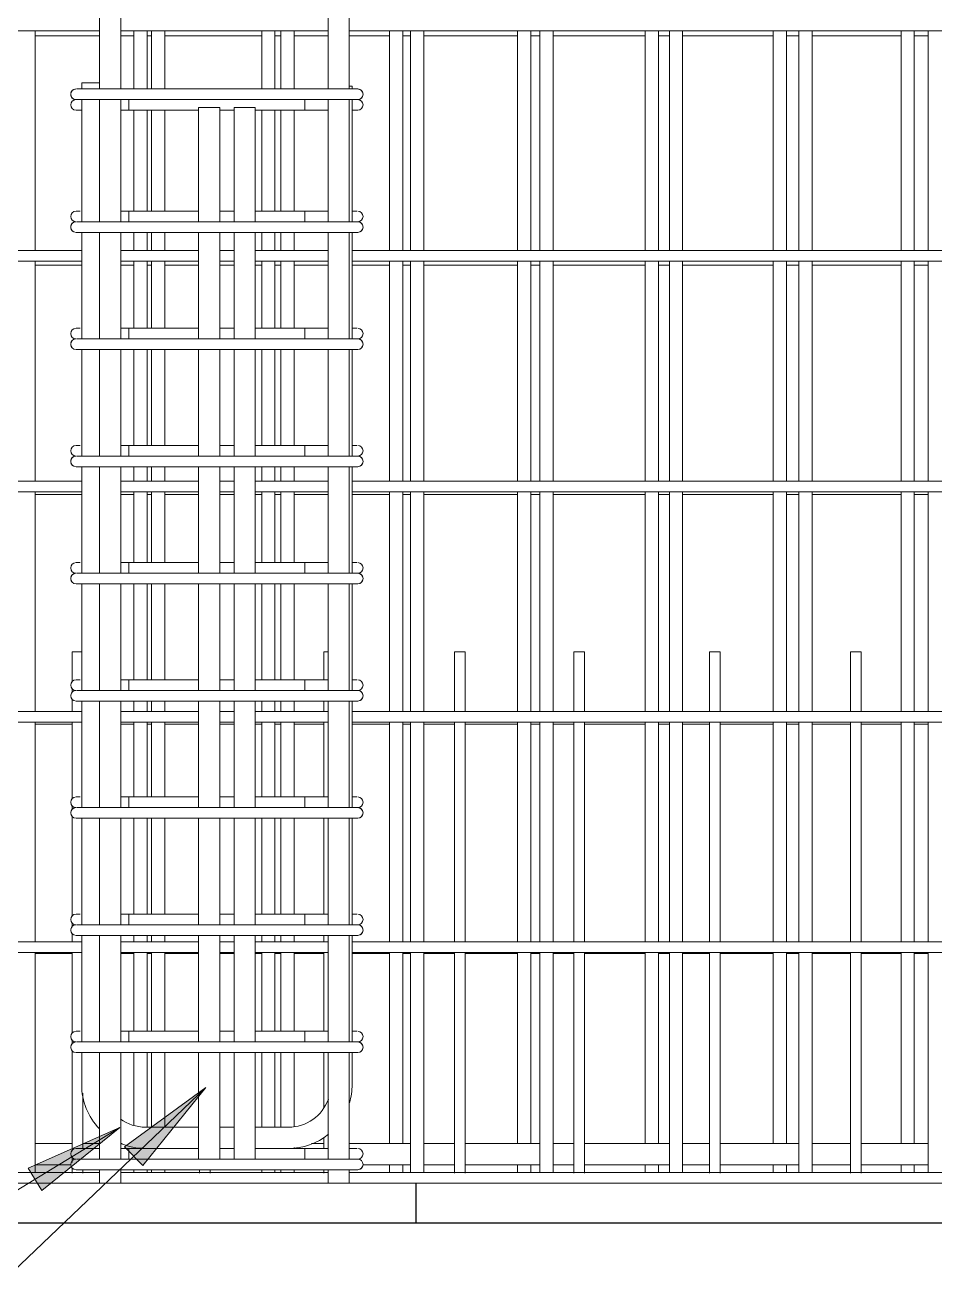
# Model space of a CAD drawing. Header units: millimetres. Extents: x 6744 to 22888, y -3063 to 10037.
# Drawn here: x 10720 to 11406, y -1437 to -493 of the extents above; entities that cross this region are included whole.
import ezdxf

# ---------------------------------------------------------------- set-up
doc = ezdxf.new("R2010")
doc.units = ezdxf.units.MM
for name, color, linetype, lineweight in [('A-WALL', 113, 'Continuous', 25), ('S-RBAR', 171, 'Continuous', 18), ('S-RBAR-IDEN', 171, 'Continuous', 9)]:
    doc.layers.add(name, color=color, linetype=linetype, lineweight=lineweight)

msp = doc.modelspace()

# ---------------------------------------------------------------- hatches: boundary and pattern name
at = {"layer": 'S-RBAR-IDEN'}
for points in [[(10856.22671, -1292.99821), (10795.15361, -1337.63644), (10808.78785, -1351.92231)], [(10791.61953, -1323.18243), (10722.45132, -1353.81335), (10732.73604, -1370.67168)]]:
    msp.add_hatch(color=256, dxfattribs=at).paths.add_polyline_path(points)

# ---------------------------------------------------------------- linework, layer by layer
at = {"layer": 'A-WALL'}
for p, q in [((11014.78521, -1395), (11014.78521, -1365)), ((10062.56745, -1395), (12318.56745, -1395))]:
    msp.add_line(p, q, dxfattribs=at)
at = {"layer": 'S-RBAR'}
for p, q in [((10776.22635, -541), (10776.22635, -402)), ((10792.22635, -541), (10792.22635, -402)), ((10948.44207, -541), (10948.44207, -402)), ((10964.44207, -541), (10964.44207, -402)), ((10132.56745, -497.21087), (10776.22635, -497.21087)), ((10727.84018, -662.7687), (10727.84018, -497.21087)), ((10792.22635, -497.21087), (10948.44207, -497.21087)), ((10802.10097, -541), (10802.10097, -497.21087)), ((10812.10097, -541), (10812.10097, -497.21087)), ((10815.38564, -541), (10815.38564, -497.21087)), ((10825.38564, -541), (10825.38564, -497.21087)), ((10898.43713, -541), (10898.43713, -497.21087)), ((10908.43713, -541), (10908.43713, -497.21087)), ((10912.93109, -541), (10912.93109, -497.21087)), ((10922.93109, -541), (10922.93109, -497.21087)), ((10964.44207, -497.21087), (12288.56745, -497.21087)), ((10994.77329, -662.7687), (10994.77329, -497.21087)), ((11004.77329, -662.7687), (11004.77329, -497.21087)), ((11010.47655, -662.7687), (11010.47655, -497.21087)), ((11020.47655, -662.7687), (11020.47655, -497.21087)), ((11091.10945, -662.7687), (11091.10945, -497.21087)), ((11101.10945, -662.7687), (11101.10945, -497.21087)), ((11108.022, -662.7687), (11108.022, -497.21087)), ((11118.022, -662.7687), (11118.022, -497.21087)), ((11187.44562, -662.7687), (11187.44562, -497.21087)), ((11197.44562, -662.7687), (11197.44562, -497.21087)), ((11205.56745, -662.7687), (11205.56745, -497.21087)), ((11215.56745, -662.7687), (11215.56745, -497.21087)), ((11283.78178, -662.7687), (11283.78178, -497.21087)), ((11293.78178, -662.7687), (11293.78178, -497.21087)), ((11303.11291, -662.7687), (11303.11291, -497.21087)), ((11313.11291, -662.7687), (11313.11291, -497.21087)), ((11380.11794, -662.7687), (11380.11794, -497.21087)), ((11390.11794, -662.7687), (11390.11794, -497.21087)), ((11400.65836, -662.7687), (11400.65836, -497.21087)), ((10727.84018, -500.86538), (10776.22635, -500.86538)), ((10792.22635, -500.86538), (10802.10097, -500.86538)), ((10812.10097, -500.86538), (10815.38564, -500.86538)), ((10825.38564, -500.86538), (10898.43713, -500.86538)), ((10908.43713, -500.86538), (10912.93109, -500.86538)), ((10922.93109, -500.86538), (10948.44207, -500.86538)), ((10964.44207, -500.86538), (10994.77329, -500.86538)), ((11004.77329, -500.86538), (11010.47655, -500.86538)), ((11020.47655, -500.86538), (11091.10945, -500.86538)), ((11101.10945, -500.86538), (11108.022, -500.86538)), ((11118.022, -500.86538), (11187.44562, -500.86538)), ((11197.44562, -500.86538), (11205.56745, -500.86538)), ((11215.56745, -500.86538), (11283.78178, -500.86538)), ((11293.78178, -500.86538), (11303.11291, -500.86538)), ((11313.11291, -500.86538), (11380.11794, -500.86538)), ((11390.11794, -500.86538), (11400.65836, -500.86538)), ((10762.80123, -536.43359), (10762.80123, -541)), ((10762.80123, -536.43359), (10776.22635, -536.43359)), ((10758.5695, -541), (10758.65293, -541)), ((10759.25098, -541), (10764.42736, -541)), ((10764.42736, -541), (10778.5695, -541)), ((10950.78521, -541), (10778.5695, -541)), ((10950.78521, -541), (10970.78521, -541)), ((10966.58756, -538.93359), (10964.44207, -538.93359)), ((10966.58756, -541), (10966.58756, -538.93359)), ((10758.5695, -549), (10763.30089, -549)), ((10762.80123, -549), (10762.80123, -641)), ((10763.19598, -549), (10765.77673, -549)), ((10765.6517, -549), (10778.5695, -549)), ((10776.22635, -641), (10776.22635, -549)), ((10950.78521, -549), (10778.5695, -549)), ((10792.22635, -641), (10792.22635, -549)), ((10798.36849, -549), (10798.36849, -557)), ((10850.91593, -554.9446), (10850.91593, -641)), ((10850.91593, -554.9446), (10866.91593, -554.9446)), ((10866.91593, -554.9446), (10866.91593, -641)), ((10877.60279, -554.9446), (10877.60279, -641)), ((10877.60279, -554.9446), (10893.60279, -554.9446)), ((10893.60279, -554.9446), (10893.60279, -641)), ((10930.98622, -549), (10930.98622, -557)), ((10948.44207, -641), (10948.44207, -549)), ((10950.78521, -549), (10970.78521, -549)), ((10964.44207, -641), (10964.44207, -549)), ((10966.58756, -641), (10966.58756, -549)), ((10758.5695, -557), (10762.50498, -557)), ((10798.36849, -557), (10792.22635, -557)), ((10798.36849, -557), (10850.91593, -557)), ((10802.10097, -633), (10802.10097, -557)), ((10812.10097, -633), (10812.10097, -557)), ((10815.38564, -633), (10815.38564, -557)), ((10825.38564, -633), (10825.38564, -557)), ((10866.91593, -557), (10877.60279, -557)), ((10893.60279, -557), (10930.98622, -557)), ((10898.43713, -633), (10898.43713, -557)), ((10908.43713, -633), (10908.43713, -557)), ((10912.93109, -633), (10912.93109, -557)), ((10922.93109, -633), (10922.93109, -557)), ((10948.44207, -557), (10930.98622, -557)), ((10966.88642, -557), (10970.78521, -557)), ((10758.5695, -633), (10761.70318, -633)), ((10758.5695, -641), (10758.65293, -641)), ((10759.25098, -641), (10764.42736, -641)), ((10764.42736, -641), (10778.5695, -641)), ((10950.78521, -641), (10778.5695, -641)), ((10798.36849, -633), (10792.22635, -633)), ((10798.36849, -633), (10798.36849, -641)), ((10798.36849, -633), (10850.91593, -633)), ((10866.91593, -633), (10877.60279, -633)), ((10893.60279, -633), (10930.98622, -633)), ((10948.44207, -633), (10930.98622, -633)), ((10930.98622, -633), (10930.98622, -641)), ((10950.78521, -641), (10970.78521, -641)), ((10967.09218, -633), (10970.10373, -633)), ((10758.5695, -649), (10763.30089, -649)), ((10762.80123, -649), (10762.80123, -729.25)), ((10763.19598, -649), (10765.77673, -649)), ((10765.6517, -649), (10778.5695, -649)), ((10776.22635, -729.25), (10776.22635, -649)), ((10950.78521, -649), (10778.5695, -649)), ((10792.22635, -729.25), (10792.22635, -649)), ((10802.10097, -662.7687), (10802.10097, -649)), ((10812.10097, -662.7687), (10812.10097, -649)), ((10815.38564, -662.7687), (10815.38564, -649)), ((10825.38564, -662.7687), (10825.38564, -649)), ((10850.91593, -649), (10850.91593, -729.25)), ((10866.91593, -649), (10866.91593, -729.25)), ((10877.60279, -649), (10877.60279, -729.25)), ((10893.60279, -649), (10893.60279, -729.25)), ((10898.43713, -662.7687), (10898.43713, -649)), ((10908.43713, -662.7687), (10908.43713, -649)), ((10912.93109, -662.7687), (10912.93109, -649)), ((10922.93109, -662.7687), (10922.93109, -649)), ((10948.44207, -729.25), (10948.44207, -649)), ((10950.78521, -649), (10970.78521, -649)), ((10964.44207, -729.25), (10964.44207, -649)), ((10966.58756, -729.25), (10966.58756, -649)), ((10132.56745, -662.7687), (10762.80123, -662.7687)), ((10792.22635, -662.7687), (10850.91593, -662.7687)), ((10866.91593, -662.7687), (10877.60279, -662.7687)), ((10893.60279, -662.7687), (10948.44207, -662.7687)), ((10966.58756, -662.7687), (12288.56745, -662.7687)), ((10132.56745, -670.7687), (10762.80123, -670.7687)), ((10727.84018, -836.32652), (10727.84018, -670.7687)), ((10727.84018, -673.69231), (10762.80123, -673.69231)), ((10792.22635, -670.7687), (10850.91593, -670.7687)), ((10792.22635, -673.69231), (10802.10097, -673.69231)), ((10802.10097, -721.13632), (10802.10097, -670.7687)), ((10812.10097, -721.13632), (10812.10097, -670.7687)), ((10812.10097, -673.69231), (10815.07791, -673.69231)), ((10815.38564, -721.13632), (10815.38564, -670.7687)), ((10825.38564, -721.13632), (10825.38564, -670.7687)), ((10825.38564, -673.69231), (10850.91593, -673.69231)), ((10866.91593, -670.7687), (10877.60279, -670.7687)), ((10866.91593, -673.69231), (10877.60279, -673.69231)), ((10893.60279, -670.7687), (10948.44207, -670.7687)), ((10893.60279, -673.69231), (10898.43713, -673.69231)), ((10898.43713, -721.13632), (10898.43713, -670.7687)), ((10908.43713, -721.13632), (10908.43713, -670.7687)), ((10908.43713, -673.69231), (10912.93109, -673.69231)), ((10912.93109, -721.13632), (10912.93109, -670.7687)), ((10922.93109, -721.13632), (10922.93109, -670.7687)), ((10922.93109, -673.69231), (10948.44207, -673.69231)), ((10966.58756, -670.7687), (12288.56745, -670.7687)), ((10966.58756, -673.69231), (10994.77329, -673.69231)), ((10994.77329, -836.32652), (10994.77329, -670.7687)), ((11004.77329, -836.32652), (11004.77329, -670.7687)), ((11004.77329, -673.69231), (11010.47655, -673.69231)), ((11010.47655, -836.32652), (11010.47655, -670.7687)), ((11020.47655, -836.32652), (11020.47655, -670.7687)), ((11020.47655, -673.69231), (11091.10945, -673.69231)), ((11091.10945, -836.32652), (11091.10945, -670.7687)), ((11101.10945, -836.32652), (11101.10945, -670.7687)), ((11101.10945, -673.69231), (11108.022, -673.69231)), ((11108.022, -836.32652), (11108.022, -670.7687)), ((11118.022, -836.32652), (11118.022, -670.7687)), ((11118.022, -673.69231), (11187.44562, -673.69231)), ((11187.44562, -836.32652), (11187.44562, -670.7687)), ((11197.44562, -836.32652), (11197.44562, -670.7687)), ((11197.44562, -673.69231), (11205.56745, -673.69231)), ((11205.56745, -836.32652), (11205.56745, -670.7687)), ((11215.56745, -836.32652), (11215.56745, -670.7687)), ((11215.56745, -673.69231), (11283.78178, -673.69231)), ((11283.78178, -836.32652), (11283.78178, -670.7687)), ((11293.78178, -836.32652), (11293.78178, -670.7687)), ((11293.78178, -673.69231), (11303.11291, -673.69231)), ((11303.11291, -836.32652), (11303.11291, -670.7687)), ((11313.11291, -836.32652), (11313.11291, -670.7687)), ((11313.11291, -673.69231), (11380.11794, -673.69231)), ((11380.11794, -836.32652), (11380.11794, -670.7687)), ((11390.11794, -836.32652), (11390.11794, -670.7687)), ((11390.11794, -673.69231), (11400.65836, -673.69231)), ((11400.65836, -836.32652), (11400.65836, -670.7687)), ((10758.5695, -721.25), (10761.70318, -721.25)), ((10798.36849, -721.25), (10792.22635, -721.25)), ((10798.36849, -721.25), (10798.36849, -729.25)), ((10798.36849, -721.25), (10850.91593, -721.25)), ((10866.91593, -721.25), (10877.60279, -721.25)), ((10893.60279, -721.25), (10930.98622, -721.25)), ((10948.44207, -721.25), (10930.98622, -721.25)), ((10930.98622, -721.25), (10930.98622, -729.25)), ((10967.09218, -721.25), (10970.10373, -721.25)), ((10758.5695, -729.25), (10758.65293, -729.25)), ((10759.25098, -729.25), (10764.42736, -729.25)), ((10764.42736, -729.25), (10778.5695, -729.25)), ((10950.78521, -729.25), (10778.5695, -729.25)), ((10950.78521, -729.25), (10970.78521, -729.25)), ((10758.5695, -737.25), (10763.30089, -737.25)), ((10762.80123, -737.25), (10762.80123, -817.5)), ((10763.19598, -737.25), (10765.77673, -737.25)), ((10765.6517, -737.25), (10778.5695, -737.25)), ((10776.22635, -817.5), (10776.22635, -737.25)), ((10950.78521, -737.25), (10778.5695, -737.25)), ((10792.22635, -817.5), (10792.22635, -737.25)), ((10802.10097, -809.5), (10802.10097, -737.25)), ((10812.10097, -809.5), (10812.10097, -737.25)), ((10815.38564, -809.5), (10815.38564, -737.25)), ((10825.38564, -809.5), (10825.38564, -737.25)), ((10850.91593, -737.25), (10850.91593, -817.5)), ((10866.91593, -737.25), (10866.91593, -817.5)), ((10877.60279, -737.25), (10877.60279, -817.5)), ((10893.60279, -737.25), (10893.60279, -817.5)), ((10898.43713, -809.5), (10898.43713, -737.25)), ((10908.43713, -809.5), (10908.43713, -737.25)), ((10912.93109, -809.5), (10912.93109, -737.25)), ((10922.93109, -809.5), (10922.93109, -737.25)), ((10948.44207, -817.5), (10948.44207, -737.25)), ((10950.78521, -737.25), (10970.78521, -737.25)), ((10964.44207, -817.5), (10964.44207, -737.25)), ((10966.58756, -817.5), (10966.58756, -737.25)), ((10758.5695, -809.5), (10761.70318, -809.5)), ((10798.36849, -809.5), (10792.22635, -809.5)), ((10798.36849, -809.5), (10798.36849, -817.5)), ((10798.36849, -809.5), (10850.91593, -809.5)), ((10866.91593, -809.5), (10877.60279, -809.5)), ((10893.60279, -809.5), (10930.98622, -809.5)), ((10948.44207, -809.5), (10930.98622, -809.5)), ((10930.98622, -809.5), (10930.98622, -817.5)), ((10967.09218, -809.5), (10970.10373, -809.5)), ((10758.5695, -817.5), (10758.65293, -817.5)), ((10759.25098, -817.5), (10764.42736, -817.5)), ((10764.42736, -817.5), (10778.5695, -817.5)), ((10950.78521, -817.5), (10778.5695, -817.5)), ((10950.78521, -817.5), (10970.78521, -817.5)), ((10758.5695, -825.5), (10763.30089, -825.5)), ((10762.80123, -825.5), (10762.80123, -905.75)), ((10763.19598, -825.5), (10765.77673, -825.5)), ((10765.6517, -825.5), (10778.5695, -825.5)), ((10776.22635, -905.75), (10776.22635, -825.5)), ((10950.78521, -825.5), (10778.5695, -825.5)), ((10792.22635, -905.75), (10792.22635, -825.5)), ((10802.10097, -836.32652), (10802.10097, -825.5)), ((10812.10097, -836.32652), (10812.10097, -825.5)), ((10815.38564, -836.32652), (10815.38564, -825.5)), ((10825.38564, -836.32652), (10825.38564, -825.5)), ((10850.91593, -825.5), (10850.91593, -905.75)), ((10866.91593, -825.5), (10866.91593, -905.75)), ((10877.60279, -825.5), (10877.60279, -905.75)), ((10893.60279, -825.5), (10893.60279, -905.75)), ((10898.43713, -836.32652), (10898.43713, -825.5)), ((10908.43713, -836.32652), (10908.43713, -825.5)), ((10912.93109, -836.32652), (10912.93109, -825.5)), ((10922.93109, -836.32652), (10922.93109, -825.5)), ((10948.44207, -905.75), (10948.44207, -825.5)), ((10950.78521, -825.5), (10970.78521, -825.5)), ((10964.44207, -905.75), (10964.44207, -825.5)), ((10966.58756, -905.75), (10966.58756, -825.5)), ((10132.56745, -836.32652), (10762.80123, -836.32652)), ((10792.22635, -836.32652), (10850.91593, -836.32652)), ((10866.91593, -836.32652), (10877.60279, -836.32652)), ((10893.60279, -836.32652), (10948.44207, -836.32652)), ((10966.58756, -836.32652), (12288.56745, -836.32652)), ((10132.56745, -844.32652), (10762.80123, -844.32652)), ((10727.84018, -1009.88435), (10727.84018, -844.32652)), ((10727.84018, -846.51923), (10762.80123, -846.51923)), ((10792.22635, -844.32652), (10850.91593, -844.32652)), ((10792.22635, -846.51923), (10802.10097, -846.51923)), ((10802.10097, -897.75), (10802.10097, -844.32652)), ((10812.10097, -897.75), (10812.10097, -844.32652)), ((10812.10097, -846.51923), (10815.07791, -846.51923)), ((10815.38564, -897.75), (10815.38564, -844.32652)), ((10825.38564, -897.75), (10825.38564, -844.32652)), ((10825.38564, -846.51923), (10850.91593, -846.51923)), ((10866.91593, -844.32652), (10877.60279, -844.32652)), ((10866.91593, -846.51923), (10877.60279, -846.51923)), ((10893.60279, -844.32652), (10948.44207, -844.32652)), ((10893.60279, -846.51923), (10898.43713, -846.51923)), ((10898.43713, -897.75), (10898.43713, -844.32652)), ((10908.43713, -897.75), (10908.43713, -844.32652)), ((10908.43713, -846.51923), (10912.93109, -846.51923)), ((10912.93109, -897.75), (10912.93109, -844.32652)), ((10922.93109, -897.75), (10922.93109, -844.32652)), ((10922.93109, -846.51923), (10948.44207, -846.51923)), ((10966.58756, -844.32652), (12288.56745, -844.32652)), ((10966.58756, -846.51923), (10994.77329, -846.51923)), ((10994.77329, -1009.88435), (10994.77329, -844.32652)), ((11004.77329, -1009.88435), (11004.77329, -844.32652)), ((11004.77329, -846.51923), (11010.47655, -846.51923)), ((11010.47655, -1009.88435), (11010.47655, -844.32652)), ((11020.47655, -1009.88435), (11020.47655, -844.32652)), ((11020.47655, -846.51923), (11091.10945, -846.51923)), ((11091.10945, -1009.88435), (11091.10945, -844.32652)), ((11101.10945, -1009.88435), (11101.10945, -844.32652)), ((11101.10945, -846.51923), (11108.022, -846.51923)), ((11108.022, -1009.88435), (11108.022, -844.32652)), ((11118.022, -1009.88435), (11118.022, -844.32652)), ((11118.022, -846.51923), (11187.44562, -846.51923)), ((11187.44562, -1009.88435), (11187.44562, -844.32652)), ((11197.44562, -1009.88435), (11197.44562, -844.32652)), ((11197.44562, -846.51923), (11205.56745, -846.51923)), ((11205.56745, -1009.88435), (11205.56745, -844.32652)), ((11215.56745, -1009.88435), (11215.56745, -844.32652)), ((11215.56745, -846.51923), (11283.78178, -846.51923)), ((11283.78178, -1009.88435), (11283.78178, -844.32652)), ((11293.78178, -1009.88435), (11293.78178, -844.32652)), ((11293.78178, -846.51923), (11303.11291, -846.51923)), ((11303.11291, -1009.88435), (11303.11291, -844.32652)), ((11313.11291, -1009.88435), (11313.11291, -844.32652)), ((11313.11291, -846.51923), (11380.11794, -846.51923)), ((11380.11794, -1009.88435), (11380.11794, -844.32652)), ((11390.11794, -1009.88435), (11390.11794, -844.32652)), ((11390.11794, -846.51923), (11400.65836, -846.51923)), ((11400.65836, -1009.88435), (11400.65836, -844.32652)), ((10758.5695, -897.75), (10761.70318, -897.75)), ((10758.5695, -905.75), (10758.65293, -905.75)), ((10759.25098, -905.75), (10764.42736, -905.75)), ((10764.42736, -905.75), (10778.5695, -905.75)), ((10950.78521, -905.75), (10778.5695, -905.75)), ((10798.36849, -897.75), (10792.22635, -897.75)), ((10798.36849, -897.75), (10798.36849, -905.75)), ((10798.36849, -897.75), (10850.91593, -897.75)), ((10866.91593, -897.75), (10877.60279, -897.75)), ((10893.60279, -897.75), (10930.98622, -897.75)), ((10948.44207, -897.75), (10930.98622, -897.75)), ((10930.98622, -897.75), (10930.98622, -905.75)), ((10950.78521, -905.75), (10970.78521, -905.75)), ((10967.09218, -897.75), (10970.10373, -897.75)), ((10758.5695, -913.75), (10763.30089, -913.75)), ((10762.80123, -913.75), (10762.80123, -994)), ((10763.19598, -913.75), (10765.77673, -913.75)), ((10765.6517, -913.75), (10778.5695, -913.75)), ((10776.22635, -994), (10776.22635, -913.75)), ((10950.78521, -913.75), (10778.5695, -913.75)), ((10792.22635, -994), (10792.22635, -913.75)), ((10802.10097, -986), (10802.10097, -913.75)), ((10812.10097, -986), (10812.10097, -913.75)), ((10815.38564, -986), (10815.38564, -913.75)), ((10825.38564, -986), (10825.38564, -913.75)), ((10850.91593, -913.75), (10850.91593, -994)), ((10866.91593, -913.75), (10866.91593, -994)), ((10877.60279, -913.75), (10877.60279, -994)), ((10893.60279, -913.75), (10893.60279, -994)), ((10898.43713, -986), (10898.43713, -913.75)), ((10908.43713, -986), (10908.43713, -913.75)), ((10912.93109, -986), (10912.93109, -913.75)), ((10922.93109, -986), (10922.93109, -913.75)), ((10948.44207, -994), (10948.44207, -913.75)), ((10950.78521, -913.75), (10970.78521, -913.75)), ((10964.44207, -994), (10964.44207, -913.75)), ((10966.58756, -994), (10966.58756, -913.75)), ((10762.80123, -965), (10755.64825, -965)), ((10755.64825, -987.73649), (10755.64825, -965)), ((10948.44207, -965), (10945.2498, -965)), ((10945.2498, -986), (10945.2498, -965)), ((11051.80057, -965), (11043.80057, -965)), ((11043.80057, -1009.88435), (11043.80057, -965)), ((11051.80057, -1009.88435), (11051.80057, -965)), ((11141.60134, -965), (11133.60134, -965)), ((11133.60134, -1009.88435), (11133.60134, -965)), ((11141.60134, -1009.88435), (11141.60134, -965)), ((11243.90212, -965), (11235.90212, -965)), ((11235.90212, -1009.88435), (11235.90212, -965)), ((11243.90212, -1009.88435), (11243.90212, -965)), ((11349.95289, -965), (11341.95289, -965)), ((11341.95289, -1009.88435), (11341.95289, -965)), ((11349.95289, -1009.88435), (11349.95289, -965)), ((10758.5695, -986), (10761.70318, -986)), ((10798.36849, -986), (10792.22635, -986)), ((10798.36849, -986), (10798.36849, -994)), ((10798.36849, -986), (10850.91593, -986)), ((10866.91593, -986), (10877.60279, -986)), ((10893.60279, -986), (10930.98622, -986)), ((10948.44207, -986), (10930.98622, -986)), ((10930.98622, -986), (10930.98622, -994)), ((10967.09218, -986), (10970.10373, -986)), ((10755.64825, -995.73649), (10755.64825, -992.26351)), ((10758.5695, -994), (10758.65293, -994)), ((10759.25098, -994), (10764.42736, -994)), ((10764.42736, -994), (10778.5695, -994)), ((10950.78521, -994), (10778.5695, -994)), ((10950.78521, -994), (10970.78521, -994)), ((10755.64825, -1009.88435), (10755.64825, -1000.26351)), ((10758.5695, -1002), (10763.30089, -1002)), ((10762.80123, -1002), (10762.80123, -1082.25)), ((10763.19598, -1002), (10765.77673, -1002)), ((10765.6517, -1002), (10778.5695, -1002)), ((10776.22635, -1082.25), (10776.22635, -1002)), ((10950.78521, -1002), (10778.5695, -1002)), ((10792.22635, -1082.25), (10792.22635, -1002)), ((10802.10097, -1009.88435), (10802.10097, -1002)), ((10812.10097, -1009.88435), (10812.10097, -1002)), ((10815.38564, -1009.88435), (10815.38564, -1002)), ((10825.38564, -1009.88435), (10825.38564, -1002)), ((10850.91593, -1002), (10850.91593, -1082.25)), ((10866.91593, -1002), (10866.91593, -1082.25)), ((10877.60279, -1002), (10877.60279, -1082.25)), ((10893.60279, -1002), (10893.60279, -1082.25)), ((10898.43713, -1009.88435), (10898.43713, -1002)), ((10908.43713, -1009.88435), (10908.43713, -1002)), ((10912.93109, -1009.88435), (10912.93109, -1002)), ((10922.93109, -1009.88435), (10922.93109, -1002)), ((10945.2498, -1009.88435), (10945.2498, -1002)), ((10948.44207, -1082.25), (10948.44207, -1002)), ((10950.78521, -1002), (10970.78521, -1002)), ((10964.44207, -1082.25), (10964.44207, -1002)), ((10966.58756, -1082.25), (10966.58756, -1002)), ((10132.56745, -1009.88435), (10762.80123, -1009.88435)), ((10132.56745, -1017.88435), (10762.80123, -1017.88435)), ((10727.84018, -1183.44217), (10727.84018, -1017.88435)), ((10755.64825, -1075.98649), (10755.64825, -1017.88435)), ((10792.22635, -1009.88435), (10850.91593, -1009.88435)), ((10792.22635, -1017.88435), (10850.91593, -1017.88435)), ((10802.10097, -1074.25), (10802.10097, -1017.88435)), ((10812.10097, -1074.25), (10812.10097, -1017.88435)), ((10815.38564, -1074.25), (10815.38564, -1017.88435)), ((10825.38564, -1074.25), (10825.38564, -1017.88435)), ((10866.91593, -1009.88435), (10877.60279, -1009.88435)), ((10866.91593, -1017.88435), (10877.60279, -1017.88435)), ((10893.60279, -1009.88435), (10948.44207, -1009.88435)), ((10893.60279, -1017.88435), (10948.44207, -1017.88435)), ((10898.43713, -1074.25), (10898.43713, -1017.88435)), ((10908.43713, -1074.25), (10908.43713, -1017.88435)), ((10912.93109, -1074.25), (10912.93109, -1017.88435)), ((10922.93109, -1074.25), (10922.93109, -1017.88435)), ((10945.2498, -1074.25), (10945.2498, -1017.88435)), ((10966.58756, -1009.88435), (12288.56745, -1009.88435)), ((10966.58756, -1017.88435), (12288.56745, -1017.88435)), ((10994.77329, -1183.44217), (10994.77329, -1017.88435)), ((11004.77329, -1183.44217), (11004.77329, -1017.88435)), ((11010.47655, -1183.44217), (11010.47655, -1017.88435)), ((11020.47655, -1183.44217), (11020.47655, -1017.88435)), ((11043.80057, -1183.44217), (11043.80057, -1017.88435)), ((11051.80057, -1183.44217), (11051.80057, -1017.88435)), ((11091.10945, -1183.44217), (11091.10945, -1017.88435)), ((11101.10945, -1183.44217), (11101.10945, -1017.88435)), ((11108.022, -1183.44217), (11108.022, -1017.88435)), ((11118.022, -1183.44217), (11118.022, -1017.88435)), ((11133.60134, -1183.44217), (11133.60134, -1017.88435)), ((11141.60134, -1183.44217), (11141.60134, -1017.88435)), ((11187.44562, -1183.44217), (11187.44562, -1017.88435)), ((11197.44562, -1183.44217), (11197.44562, -1017.88435)), ((11205.56745, -1183.44217), (11205.56745, -1017.88435)), ((11215.56745, -1183.44217), (11215.56745, -1017.88435)), ((11235.90212, -1183.44217), (11235.90212, -1017.88435)), ((11243.90212, -1183.44217), (11243.90212, -1017.88435)), ((11283.78178, -1183.44217), (11283.78178, -1017.88435)), ((11293.78178, -1183.44217), (11293.78178, -1017.88435)), ((11303.11291, -1183.44217), (11303.11291, -1017.88435)), ((11313.11291, -1183.44217), (11313.11291, -1017.88435)), ((11341.95289, -1183.44217), (11341.95289, -1017.88435)), ((11349.95289, -1183.44217), (11349.95289, -1017.88435)), ((11380.11794, -1183.44217), (11380.11794, -1017.88435)), ((11390.11794, -1183.44217), (11390.11794, -1017.88435)), ((11400.65836, -1183.44217), (11400.65836, -1017.88435)), ((10727.84018, -1019.34615), (10755.64825, -1019.34615)), ((10792.22635, -1019.34615), (10802.10097, -1019.34615)), ((10812.10097, -1019.34615), (10815.07791, -1019.34615)), ((10825.38564, -1019.34615), (10850.91593, -1019.34615)), ((10866.91593, -1019.34615), (10877.60279, -1019.34615)), ((10893.60279, -1019.34615), (10898.43713, -1019.34615)), ((10908.43713, -1019.34615), (10912.93109, -1019.34615)), ((10922.93109, -1019.34615), (10945.2498, -1019.34615)), ((10966.58756, -1019.34615), (10994.77329, -1019.34615)), ((11004.77329, -1019.34615), (11010.47655, -1019.34615)), ((11020.47655, -1019.34615), (11043.80057, -1019.34615)), ((11051.80057, -1019.34615), (11091.10945, -1019.34615)), ((11101.10945, -1019.34615), (11108.022, -1019.34615)), ((11118.022, -1019.34615), (11133.60134, -1019.34615)), ((11141.60134, -1019.34615), (11187.44562, -1019.34615)), ((11197.44562, -1019.34615), (11205.56745, -1019.34615)), ((11215.56745, -1019.34615), (11235.90212, -1019.34615)), ((11243.90212, -1019.34615), (11283.78178, -1019.34615)), ((11293.78178, -1019.34615), (11303.11291, -1019.34615)), ((11313.11291, -1019.34615), (11341.95289, -1019.34615)), ((11349.95289, -1019.34615), (11380.11794, -1019.34615)), ((11390.11794, -1019.34615), (11400.65836, -1019.34615)), ((10758.5695, -1074.25), (10761.70318, -1074.25)), ((10798.36849, -1074.25), (10792.22635, -1074.25)), ((10798.36849, -1074.25), (10798.36849, -1082.25)), ((10798.36849, -1074.25), (10850.91593, -1074.25)), ((10866.91593, -1074.25), (10877.60279, -1074.25)), ((10893.60279, -1074.25), (10930.98622, -1074.25)), ((10948.44207, -1074.25), (10930.98622, -1074.25)), ((10930.98622, -1074.25), (10930.98622, -1082.25)), ((10967.09218, -1074.25), (10970.10373, -1074.25)), ((10755.64825, -1083.98649), (10755.64825, -1080.51351)), ((10758.5695, -1082.25), (10758.65293, -1082.25)), ((10759.25098, -1082.25), (10764.42736, -1082.25)), ((10764.42736, -1082.25), (10778.5695, -1082.25)), ((10950.78521, -1082.25), (10778.5695, -1082.25)), ((10950.78521, -1082.25), (10970.78521, -1082.25)), ((10755.64825, -1164.23649), (10755.64825, -1088.51351)), ((10758.5695, -1090.25), (10763.30089, -1090.25)), ((10762.80123, -1090.25), (10762.80123, -1170.5)), ((10763.19598, -1090.25), (10765.77673, -1090.25)), ((10765.6517, -1090.25), (10778.5695, -1090.25)), ((10776.22635, -1170.5), (10776.22635, -1090.25)), ((10950.78521, -1090.25), (10778.5695, -1090.25)), ((10792.22635, -1170.5), (10792.22635, -1090.25)), ((10802.10097, -1162.5), (10802.10097, -1090.25)), ((10812.10097, -1162.5), (10812.10097, -1090.25)), ((10815.38564, -1162.5), (10815.38564, -1090.25)), ((10825.38564, -1162.5), (10825.38564, -1090.25)), ((10850.91593, -1090.25), (10850.91593, -1170.5)), ((10866.91593, -1090.25), (10866.91593, -1170.5)), ((10877.60279, -1090.25), (10877.60279, -1170.5)), ((10893.60279, -1090.25), (10893.60279, -1170.5)), ((10898.43713, -1162.5), (10898.43713, -1090.25)), ((10908.43713, -1162.5), (10908.43713, -1090.25)), ((10912.93109, -1162.5), (10912.93109, -1090.25)), ((10922.93109, -1162.5), (10922.93109, -1090.25)), ((10945.2498, -1162.5), (10945.2498, -1090.25)), ((10948.44207, -1170.5), (10948.44207, -1090.25)), ((10950.78521, -1090.25), (10970.78521, -1090.25)), ((10964.44207, -1170.5), (10964.44207, -1090.25)), ((10966.58756, -1170.5), (10966.58756, -1090.25)), ((10755.64825, -1172.23649), (10755.64825, -1168.76351)), ((10758.5695, -1162.5), (10761.70318, -1162.5)), ((10798.36849, -1162.5), (10792.22635, -1162.5)), ((10798.36849, -1162.5), (10798.36849, -1170.5)), ((10798.36849, -1162.5), (10850.91593, -1162.5)), ((10866.91593, -1162.5), (10877.60279, -1162.5)), ((10893.60279, -1162.5), (10930.98622, -1162.5)), ((10948.44207, -1162.5), (10930.98622, -1162.5)), ((10930.98622, -1162.5), (10930.98622, -1170.5)), ((10967.09218, -1162.5), (10970.10373, -1162.5)), ((10755.64825, -1183.44217), (10755.64825, -1176.76351)), ((10758.5695, -1170.5), (10758.65293, -1170.5)), ((10758.5695, -1178.5), (10763.30089, -1178.5)), ((10759.25098, -1170.5), (10764.42736, -1170.5)), ((10762.80123, -1178.5), (10762.80123, -1258.75)), ((10763.19598, -1178.5), (10765.77673, -1178.5)), ((10764.42736, -1170.5), (10778.5695, -1170.5)), ((10765.6517, -1178.5), (10778.5695, -1178.5)), ((10776.22635, -1258.75), (10776.22635, -1178.5)), ((10950.78521, -1170.5), (10778.5695, -1170.5)), ((10950.78521, -1178.5), (10778.5695, -1178.5)), ((10792.22635, -1258.75), (10792.22635, -1178.5)), ((10802.10097, -1183.44217), (10802.10097, -1178.5)), ((10812.10097, -1183.44217), (10812.10097, -1178.5)), ((10815.38564, -1183.44217), (10815.38564, -1178.5)), ((10825.38564, -1183.44217), (10825.38564, -1178.5)), ((10850.91593, -1178.5), (10850.91593, -1258.75)), ((10866.91593, -1178.5), (10866.91593, -1258.75)), ((10877.60279, -1178.5), (10877.60279, -1258.75)), ((10893.60279, -1178.5), (10893.60279, -1258.75)), ((10898.43713, -1183.44217), (10898.43713, -1178.5)), ((10908.43713, -1183.44217), (10908.43713, -1178.5)), ((10912.93109, -1183.44217), (10912.93109, -1178.5)), ((10922.93109, -1183.44217), (10922.93109, -1178.5)), ((10945.2498, -1183.44217), (10945.2498, -1178.5)), ((10948.44207, -1258.75), (10948.44207, -1178.5)), ((10950.78521, -1170.5), (10970.78521, -1170.5)), ((10950.78521, -1178.5), (10970.78521, -1178.5)), ((10964.44207, -1258.75), (10964.44207, -1178.5)), ((10966.58756, -1258.75), (10966.58756, -1178.5)), ((10132.56745, -1183.44217), (10762.80123, -1183.44217)), ((10792.22635, -1183.44217), (10850.91593, -1183.44217)), ((10866.91593, -1183.44217), (10877.60279, -1183.44217)), ((10893.60279, -1183.44217), (10948.44207, -1183.44217)), ((10966.58756, -1183.44217), (12288.56745, -1183.44217)), ((10132.56745, -1191.44217), (10762.80123, -1191.44217)), ((10727.84018, -1357), (10727.84018, -1191.44217)), ((10727.84018, -1192.17308), (10755.64825, -1192.17308)), ((10755.64825, -1252.48649), (10755.64825, -1191.44217)), ((10792.22635, -1191.44217), (10850.91593, -1191.44217)), ((10792.22635, -1192.17308), (10802.10097, -1192.17308)), ((10802.10097, -1250.75), (10802.10097, -1191.44217)), ((10812.10097, -1250.75), (10812.10097, -1191.44217)), ((10812.10097, -1192.17308), (10815.07791, -1192.17308)), ((10815.38564, -1250.75), (10815.38564, -1191.44217)), ((10825.38564, -1250.75), (10825.38564, -1191.44217)), ((10825.38564, -1192.17308), (10850.91593, -1192.17308)), ((10866.91593, -1191.44217), (10877.60279, -1191.44217)), ((10866.91593, -1192.17308), (10877.60279, -1192.17308)), ((10893.60279, -1191.44217), (10948.44207, -1191.44217)), ((10893.60279, -1192.17308), (10898.43713, -1192.17308)), ((10898.43713, -1250.75), (10898.43713, -1191.44217)), ((10908.43713, -1250.75), (10908.43713, -1191.44217)), ((10908.43713, -1192.17308), (10912.93109, -1192.17308)), ((10912.93109, -1250.75), (10912.93109, -1191.44217)), ((10922.93109, -1250.75), (10922.93109, -1191.44217)), ((10922.93109, -1192.17308), (10945.2498, -1192.17308)), ((10945.2498, -1250.75), (10945.2498, -1191.44217)), ((10966.58756, -1191.44217), (12288.56745, -1191.44217)), ((10966.58756, -1192.17308), (10994.77329, -1192.17308)), ((10994.77329, -1335.24978), (10994.77329, -1191.44217)), ((11004.77329, -1335.24978), (11004.77329, -1191.44217)), ((11004.77329, -1192.17308), (11010.47655, -1192.17308)), ((11010.47655, -1357), (11010.47655, -1191.44217)), ((11020.47655, -1357), (11020.47655, -1191.44217)), ((11020.47655, -1192.17308), (11043.80057, -1192.17308)), ((11043.80057, -1325), (11043.80057, -1191.44217)), ((11051.80057, -1325), (11051.80057, -1191.44217)), ((11051.80057, -1192.17308), (11091.10945, -1192.17308)), ((11091.10945, -1335.24978), (11091.10945, -1191.44217)), ((11101.10945, -1335.24978), (11101.10945, -1191.44217)), ((11101.10945, -1192.17308), (11108.022, -1192.17308)), ((11108.022, -1357), (11108.022, -1191.44217)), ((11118.022, -1357), (11118.022, -1191.44217)), ((11118.022, -1192.17308), (11133.60134, -1192.17308)), ((11133.60134, -1325), (11133.60134, -1191.44217)), ((11141.60134, -1325), (11141.60134, -1191.44217)), ((11141.60134, -1192.17308), (11187.44562, -1192.17308)), ((11187.44562, -1335.24978), (11187.44562, -1191.44217)), ((11197.44562, -1335.24978), (11197.44562, -1191.44217)), ((11197.44562, -1192.17308), (11205.56745, -1192.17308)), ((11205.56745, -1357), (11205.56745, -1191.44217)), ((11215.56745, -1357), (11215.56745, -1191.44217)), ((11215.56745, -1192.17308), (11235.90212, -1192.17308)), ((11235.90212, -1325), (11235.90212, -1191.44217)), ((11243.90212, -1325), (11243.90212, -1191.44217)), ((11243.90212, -1192.17308), (11283.78178, -1192.17308)), ((11283.78178, -1335.24978), (11283.78178, -1191.44217)), ((11293.78178, -1335.24978), (11293.78178, -1191.44217)), ((11293.78178, -1192.17308), (11303.11291, -1192.17308)), ((11303.11291, -1357), (11303.11291, -1191.44217)), ((11313.11291, -1357), (11313.11291, -1191.44217)), ((11313.11291, -1192.17308), (11341.95289, -1192.17308)), ((11341.95289, -1325), (11341.95289, -1191.44217)), ((11349.95289, -1325), (11349.95289, -1191.44217)), ((11349.95289, -1192.17308), (11380.11794, -1192.17308)), ((11380.11794, -1335.24978), (11380.11794, -1191.44217)), ((11390.11794, -1335.24978), (11390.11794, -1191.44217)), ((11390.11794, -1192.17308), (11400.65836, -1192.17308)), ((11400.65836, -1357), (11400.65836, -1191.44217)), ((10758.5695, -1250.75), (10761.70318, -1250.75)), ((10798.36849, -1250.75), (10792.22635, -1250.75)), ((10798.36849, -1250.75), (10798.36849, -1258.75)), ((10798.36849, -1250.75), (10850.91593, -1250.75)), ((10866.91593, -1250.75), (10877.60279, -1250.75)), ((10893.60279, -1250.75), (10930.98622, -1250.75)), ((10948.44207, -1250.75), (10930.98622, -1250.75)), ((10930.98622, -1250.75), (10930.98622, -1258.75)), ((10967.09218, -1250.75), (10970.10373, -1250.75)), ((10755.64825, -1260.48649), (10755.64825, -1257.01351)), ((10758.5695, -1258.75), (10758.65293, -1258.75)), ((10759.25098, -1258.75), (10764.42736, -1258.75)), ((10764.42736, -1258.75), (10778.5695, -1258.75)), ((10950.78521, -1258.75), (10778.5695, -1258.75)), ((10950.78521, -1258.75), (10970.78521, -1258.75)), ((10755.64825, -1325), (10755.64825, -1265.01351)), ((10758.5695, -1266.75), (10763.30089, -1266.75)), ((10762.80123, -1266.75), (10762.80123, -1290.93359)), ((10763.19598, -1266.75), (10765.77673, -1266.75)), ((10765.6517, -1266.75), (10778.5695, -1266.75)), ((10776.22635, -1347), (10776.22635, -1266.75)), ((10950.78521, -1266.75), (10778.5695, -1266.75)), ((10792.22635, -1347), (10792.22635, -1266.75)), ((10802.10097, -1321.67006), (10802.10097, -1266.75)), ((10812.10097, -1322.93359), (10812.10097, -1266.75)), ((10815.38564, -1322.93359), (10815.38564, -1266.75)), ((10825.38564, -1322.93359), (10825.38564, -1266.75)), ((10850.91593, -1266.75), (10850.91593, -1307)), ((10866.91593, -1266.75), (10866.91593, -1307)), ((10877.60279, -1266.75), (10877.60279, -1307)), ((10893.60279, -1266.75), (10893.60279, -1307)), ((10898.43713, -1322.93359), (10898.43713, -1266.75)), ((10908.43713, -1322.93359), (10908.43713, -1266.75)), ((10912.93109, -1322.93359), (10912.93109, -1266.75)), ((10922.93109, -1322.36176), (10922.93109, -1266.75)), ((10945.2498, -1308.30273), (10945.2498, -1266.75)), ((10948.44207, -1347), (10948.44207, -1266.75)), ((10950.78521, -1266.75), (10970.78521, -1266.75)), ((10964.44207, -1347), (10964.44207, -1266.75)), ((10966.58756, -1290.93359), (10966.58756, -1266.75)), ((10763.64825, -1325), (10763.64825, -1297.36736)), ((10850.91593, -1347), (10850.91593, -1307)), ((10866.91593, -1347), (10866.91593, -1307)), ((10877.60279, -1347), (10877.60279, -1307)), ((10893.60279, -1347), (10893.60279, -1307)), ((10755.64825, -1325), (10755.64825, -1340.90971)), ((10763.64825, -1325), (10763.64825, -1339.25887)), ((10810.80123, -1322.93359), (10850.91593, -1322.93359)), ((10866.91593, -1322.93359), (10877.60279, -1322.93359)), ((10893.60279, -1322.93359), (10918.58756, -1322.93359)), ((11043.80057, -1325), (11043.80057, -1357.65878)), ((11051.80057, -1325), (11051.80057, -1357.65878)), ((11133.60134, -1325), (11133.60134, -1357.65878)), ((11141.60134, -1325), (11141.60134, -1357.65878)), ((11235.90212, -1325), (11235.90212, -1357.65878)), ((11243.90212, -1325), (11243.90212, -1357.65878)), ((11341.95289, -1325), (11341.95289, -1357.65878)), ((11349.95289, -1325), (11349.95289, -1357.65878)), ((10727.84018, -1335.24978), (10755.64825, -1335.24978)), ((10758.5695, -1339), (10764.42736, -1339)), ((10763.64825, -1335.24978), (10776.22635, -1335.24978)), ((10776.22635, -1339), (10764.42736, -1339)), ((10792.22635, -1335.24978), (10793.433, -1335.24978)), ((10798.36849, -1339), (10792.22635, -1339)), ((10798.36849, -1339), (10798.36849, -1347)), ((10798.36849, -1339), (10850.91593, -1339)), ((10810.80123, -1338.93359), (10850.91593, -1338.93359)), ((10866.91593, -1338.93359), (10877.60279, -1338.93359)), ((10866.91593, -1339), (10877.60279, -1339)), ((10893.60279, -1338.93359), (10918.58756, -1338.93359)), ((10893.60279, -1339), (10930.98622, -1339)), ((10922.93109, -1339), (10922.93109, -1338.36176)), ((10948.44207, -1339), (10930.98622, -1339)), ((10930.98622, -1339), (10930.98622, -1347)), ((10935.95579, -1335.24978), (10945.2498, -1335.24978)), ((10945.2498, -1330.6937), (10945.2498, -1339.25887)), ((10964.44207, -1335.24978), (11010.47655, -1335.24978)), ((10964.92735, -1339), (10970.10373, -1339)), ((11020.47655, -1335.24978), (11043.80057, -1335.24978)), ((11051.80057, -1335.24978), (11108.022, -1335.24978)), ((11118.022, -1335.24978), (11133.60134, -1335.24978)), ((11141.60134, -1335.24978), (11205.56745, -1335.24978)), ((11215.56745, -1335.24978), (11235.90212, -1335.24978)), ((11243.90212, -1335.24978), (11303.11291, -1335.24978)), ((11313.11291, -1335.24978), (11341.95289, -1335.24978)), ((11349.95289, -1335.24978), (11400.65836, -1335.24978)), ((10755.64825, -1345.7276), (10755.64825, -1349.57965)), ((10758.5695, -1347), (10758.65293, -1347)), ((10759.25098, -1347), (10764.42736, -1347)), ((10764.42736, -1347), (10778.5695, -1347)), ((10950.78521, -1347), (10778.5695, -1347)), ((10950.78521, -1347), (10970.78521, -1347)), ((10132.56745, -1357), (10776.22635, -1357)), ((10727.84018, -1351.24978), (10754.60238, -1351.24978)), ((10755.64825, -1353.88907), (10755.64825, -1357.65878)), ((10758.5695, -1355), (10763.30089, -1355)), ((10763.19598, -1355), (10765.77673, -1355)), ((10763.64825, -1355.30135), (10763.64825, -1357.65878)), ((10765.6517, -1355), (10778.5695, -1355)), ((10776.22635, -1365), (10776.22635, -1355)), ((10950.78521, -1355), (10778.5695, -1355)), ((10792.22635, -1365), (10792.22635, -1355)), ((10792.22635, -1357), (10948.44207, -1357)), ((10802.10097, -1357), (10802.10097, -1355)), ((10812.10097, -1357), (10812.10097, -1355)), ((10815.38564, -1357), (10815.38564, -1355)), ((10825.38564, -1357), (10825.38564, -1355)), ((10851.69902, -1355.30135), (10851.69902, -1357.65878)), ((10859.69902, -1355.30135), (10859.69902, -1357.65878)), ((10898.43713, -1357), (10898.43713, -1355)), ((10908.43713, -1357), (10908.43713, -1355)), ((10912.93109, -1357), (10912.93109, -1355)), ((10922.93109, -1357), (10922.93109, -1355)), ((10945.2498, -1355.30135), (10945.2498, -1357.65878)), ((10948.44207, -1365), (10948.44207, -1355)), ((10950.78521, -1355), (10970.78521, -1355)), ((10964.44207, -1365), (10964.44207, -1355)), ((10964.44207, -1357), (12288.56745, -1357)), ((10974.9049, -1351.24978), (11010.47655, -1351.24978)), ((10994.77329, -1357), (10994.77329, -1351.24978)), ((11004.77329, -1357), (11004.77329, -1351.24978)), ((11020.47655, -1351.24978), (11043.80057, -1351.24978)), ((11051.80057, -1351.24978), (11108.022, -1351.24978)), ((11091.10945, -1357), (11091.10945, -1351.24978)), ((11101.10945, -1357), (11101.10945, -1351.24978)), ((11118.022, -1351.24978), (11133.60134, -1351.24978)), ((11141.60134, -1351.24978), (11205.56745, -1351.24978)), ((11187.44562, -1357), (11187.44562, -1351.24978)), ((11197.44562, -1357), (11197.44562, -1351.24978)), ((11215.56745, -1351.24978), (11235.90212, -1351.24978)), ((11243.90212, -1351.24978), (11303.11291, -1351.24978)), ((11283.78178, -1357), (11283.78178, -1351.24978)), ((11293.78178, -1357), (11293.78178, -1351.24978)), ((11313.11291, -1351.24978), (11341.95289, -1351.24978)), ((11349.95289, -1351.24978), (11400.65836, -1351.24978)), ((11380.11794, -1357), (11380.11794, -1351.24978)), ((11390.11794, -1357), (11390.11794, -1351.24978)), ((10132.56745, -1365), (10776.22635, -1365)), ((10792.22635, -1365), (10776.22635, -1365)), ((10792.22635, -1365), (10948.44207, -1365)), ((10964.44207, -1365), (10948.44207, -1365)), ((10964.44207, -1365), (12288.56745, -1365))]:
    msp.add_line(p, q, dxfattribs=at)
for centre, radius, start, end in [((10758.5695, -545), 4, 90, 270), ((10758.5695, -545), 4, 90, 270), ((10758.5695, -545), 4, 120, 165), ((10758.5695, -545), 4, 195, 240), ((10758.5695, -545), 4, 90, 105), ((10970.78521, -545), 4, 75, 90), ((10970.78521, -545), 4, 270, 90), ((10970.78521, -545), 4, 15, 60), ((10970.78521, -545), 4, 300, 345), ((10758.5695, -553), 4, 90, 270), ((10970.78521, -553), 4, 270, 90), ((10758.5695, -637), 4, 90, 270), ((10758.5695, -645), 4, 90, 270), ((10758.5695, -645), 4, 90, 270), ((10758.5695, -645), 4, 120, 165), ((10758.5695, -645), 4, 90, 105), ((10970.78521, -637), 4, 270, 90), ((10970.78521, -645), 4, 75, 90), ((10970.78521, -645), 4, 270, 90), ((10970.78521, -645), 4, 15, 60), ((10758.5695, -645), 4, 195, 240), ((10970.78521, -645), 4, 300, 345), ((10758.5695, -725.25), 4, 90, 270), ((10970.78521, -725.25), 4, 270, 90), ((10758.5695, -733.25), 4, 90, 270), ((10758.5695, -733.25), 4, 90, 270), ((10758.5695, -733.25), 4, 120, 165), ((10758.5695, -733.25), 4, 195, 240), ((10758.5695, -733.25), 4, 90, 105), ((10970.78521, -733.25), 4, 75, 90), ((10970.78521, -733.25), 4, 270, 90), ((10970.78521, -733.25), 4, 15, 60), ((10970.78521, -733.25), 4, 300, 345), ((10758.5695, -813.5), 4, 90, 270), ((10970.78521, -813.5), 4, 270, 90), ((10758.5695, -821.5), 4, 90, 270), ((10758.5695, -821.5), 4, 90, 270), ((10758.5695, -821.5), 4, 120, 165), ((10758.5695, -821.5), 4, 90, 105), ((10970.78521, -821.5), 4, 75, 90), ((10970.78521, -821.5), 4, 270, 90), ((10970.78521, -821.5), 4, 15, 60), ((10758.5695, -821.5), 4, 195, 240), ((10970.78521, -821.5), 4, 300, 345), ((10758.5695, -901.75), 4, 90, 270), ((10758.5695, -909.75), 4, 90, 270), ((10758.5695, -909.75), 4, 90, 270), ((10758.5695, -909.75), 4, 90, 105), ((10970.78521, -901.75), 4, 270, 90), ((10970.78521, -909.75), 4, 75, 90), ((10970.78521, -909.75), 4, 270, 90), ((10758.5695, -909.75), 4, 120, 165), ((10758.5695, -909.75), 4, 195, 240), ((10970.78521, -909.75), 4, 15, 60), ((10970.78521, -909.75), 4, 300, 345), ((10758.5695, -990), 4, 90, 270), ((10970.78521, -990), 4, 270, 90), ((10758.5695, -998), 4, 90, 270), ((10758.5695, -998), 4, 90, 270), ((10758.5695, -998), 4, 137.19030571, 165), ((10758.5695, -998), 4, 195, 222.80969429), ((10970.78521, -998), 4, 75, 90), ((10970.78521, -998), 4, 270, 90), ((10970.78521, -998), 4, 15, 60), ((10970.78521, -998), 4, 300, 345), ((10758.5695, -1078.25), 4, 90, 270), ((10970.78521, -1078.25), 4, 270, 90), ((10758.5695, -1086.25), 4, 90, 270), ((10758.5695, -1086.25), 4, 90, 270), ((10758.5695, -1086.25), 4, 137.19030571, 165), ((10970.78521, -1086.25), 4, 75, 90), ((10970.78521, -1086.25), 4, 270, 90), ((10970.78521, -1086.25), 4, 15, 60), ((10758.5695, -1086.25), 4, 195, 222.80969429), ((10970.78521, -1086.25), 4, 300, 345), ((10758.5695, -1166.5), 4, 90, 270), ((10970.78521, -1166.5), 4, 270, 90), ((10758.5695, -1174.5), 4, 90, 270), ((10758.5695, -1174.5), 4, 90, 270), ((10758.5695, -1174.5), 4, 137.19030571, 165), ((10758.5695, -1174.5), 4, 195, 222.80969429), ((10970.78521, -1174.5), 4, 75, 90), ((10970.78521, -1174.5), 4, 270, 90), ((10970.78521, -1174.5), 4, 15, 60), ((10970.78521, -1174.5), 4, 300, 345), ((10758.5695, -1254.75), 4, 90, 270), ((10970.78521, -1254.75), 4, 270, 90), ((10758.5695, -1262.75), 4, 90, 270), ((10758.5695, -1262.75), 4, 90, 270), ((10758.5695, -1262.75), 4, 137.19030571, 165), ((10758.5695, -1262.75), 4, 195, 222.80969429), ((10970.78521, -1262.75), 4, 75, 90), ((10970.78521, -1262.75), 4, 270, 90), ((10970.78521, -1262.75), 4, 15, 60), ((10970.78521, -1262.75), 4, 300, 345), ((10810.80123, -1290.93359), 48, 180, 223.75378279), ((10918.58756, -1290.93359), 48, 343.40487863, 360), ((10918.58756, -1290.93359), 32, 270, 340.04920762), ((10810.80123, -1290.93359), 32, 234.17221757, 270), ((10918.58756, -1290.93359), 48, 270, 308.83377205), ((10758.5695, -1343), 4, 90, 270), ((10810.80123, -1290.93359), 48, 247.02937411, 270), ((10970.78521, -1343), 4, 270, 90), ((10758.5695, -1351), 4, 90, 270), ((10758.5695, -1351), 4, 90, 270), ((10970.78521, -1351), 4, 270, 90), ((10758.5695, -1351), 4, 195, 222.80969429), ((10970.78521, -1351), 4, 300, 345)]:
    msp.add_arc(centre, radius, start, end, dxfattribs=at)
at = {"layer": 'S-RBAR-IDEN'}
for p, q in [((10856.22671, -1292.99821), (10021.36282, -2089.78094)), ((10856.22671, -1292.99821), (10795.15361, -1337.63644)), ((10808.78785, -1351.92231), (10856.22671, -1292.99821)), ((10791.61953, -1323.18243), (9951.71325, -1835.58184)), ((10791.61953, -1323.18243), (10722.45132, -1353.81335)), ((10732.73604, -1370.67168), (10791.61953, -1323.18243)), ((10795.15361, -1337.63644), (10808.78785, -1351.92231)), ((10722.45132, -1353.81335), (10732.73604, -1370.67168))]:
    msp.add_line(p, q, dxfattribs=at)

doc.saveas('drawing.dxf')
